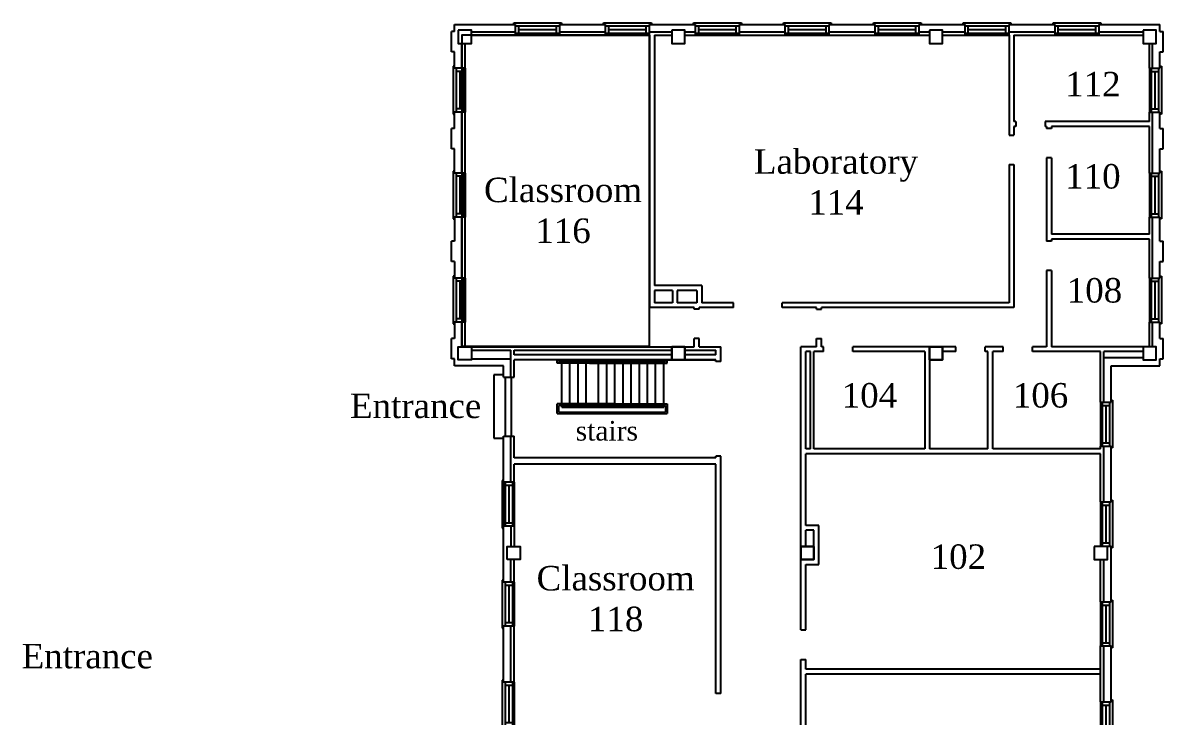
# Model space of a CAD drawing. Extents: x 214 to 3024, y 95 to 2621.
# Drawn here: x 1300 to 2698, y 1771 to 2621 of the extents above; entities that cross this region are included whole.
import ezdxf

# ---------------------------------------------------------------- set-up
doc = ezdxf.new("R2010")
doc.units = 0
doc.header["$LTSCALE"] = 40
doc.header["$MEASUREMENT"] = 0
doc.layers.get('0').update_dxf_attribs({"linetype": 'CONTINUOUS'})
for name, color, linetype in [('A-FLOR-STRS', 1, 'CONTINUOUS'), ('A-GLAZ', 4, 'CONTINUOUS'), ('A-STRS-RAIL', 1, 'CONTINUOUS'), ('A-WALL', 14, 'CONTINUOUS'), ('S-COLS', 7, 'CONTINUOUS')]:
    doc.layers.add(name, color=color, linetype=linetype)
doc.styles.add('SIMPLEX', font='simplex', dxfattribs={"height": 23})

# ---------------------------------------------------------------- blocks, each defined once
blk = doc.blocks.new('WDO')
at = {"layer": 'A-GLAZ'}
for p, q in [((2681.4, 408.1), (2681.4, 462.1)), ((2683.6, 408.1), (2683.6, 462.1)), ((2692.6, 408.1), (2692.6, 462.1)), ((2696.3, 464.4), (2694.4, 464.4)), ((2696.3, 405.8), (2696.3, 464.4)), ((2683.6, 458.1), (2692.6, 458.1)), ((2688.1, 412.1), (2688.1, 458.1)), ((2683.6, 412.1), (2692.6, 412.1)), ((2694.4, 405.8), (2696.3, 405.8))]:
    blk.add_line(p, q, dxfattribs=at)
at = {"layer": 'A-WALL'}
for p, q in [((2681.4, 462.1), (2694.4, 462.1)), ((2681.4, 408.1), (2694.4, 408.1))]:
    blk.add_line(p, q, dxfattribs=at)

msp = doc.modelspace()

# ---------------------------------------------------------------- linework, layer by layer
msp.add_lwpolyline([(2068.4, 2605.7), (1838.4, 2605.7), (1838.4, 2224.2), (2068.4, 2224.2)], close=True)
at = {"layer": 'A-FLOR-STRS'}
for p, q in [((1960.8, 2149.5), (1960.8, 2207.5)), ((1970.8, 2149.5), (1970.8, 2207.5)), ((1980.8, 2149.5), (1980.8, 2207.5)), ((1990.8, 2149.5), (1990.8, 2207.5)), ((2005.9, 2149.5), (2005.9, 2207.5)), ((2015.9, 2149.5), (2015.9, 2207.5)), ((2025.9, 2149.5), (2025.9, 2207.5)), ((2035.9, 2149.5), (2035.9, 2207.5)), ((2045.9, 2149.5), (2045.9, 2207.5)), ((2055.9, 2149.5), (2055.9, 2207.5)), ((2065.9, 2149.5), (2065.9, 2207.5)), ((2075.9, 2149.5), (2075.9, 2207.5)), ((2085.9, 2149.5), (2085.9, 2207.5)), ((1960.8, 2149.5), (2025.9, 2149.5)), ((2018.6, 2149.5), (2085.9, 2149.5))]:
    msp.add_line(p, q, dxfattribs=at)
at = {"layer": 'A-GLAZ'}
for p, q in [((1827.4, 2310.2), (1827.4, 2251.5)), ((1829.4, 2310.2), (1827.4, 2310.2)), ((1831.2, 2307.8), (1831.2, 2253.8)), ((1840.2, 2307.8), (1840.2, 2253.8)), ((1842.4, 2307.8), (1842.4, 2253.8)), ((2681.4, 2307.8), (2681.4, 2253.8)), ((2683.6, 2307.8), (2683.6, 2253.8)), ((2692.6, 2307.8), (2692.6, 2253.8)), ((2694.4, 2310.2), (2696.3, 2310.2)), ((2696.3, 2310.2), (2696.3, 2251.5)), ((1840.2, 2303.8), (1831.2, 2303.8)), ((1835.7, 2303.8), (1835.7, 2257.8)), ((2683.6, 2303.8), (2692.6, 2303.8)), ((2688.1, 2303.8), (2688.1, 2257.8)), ((1840.2, 2257.8), (1831.2, 2257.8)), ((2683.6, 2257.8), (2692.6, 2257.8)), ((1827.4, 2251.5), (1829.4, 2251.5)), ((2696.3, 2251.5), (2694.4, 2251.5))]:
    msp.add_line(p, q, dxfattribs=at)
at = {"layer": 'A-STRS-RAIL'}
for p, q in [((1955, 2203.5), (1955, 2207.5)), ((2005.9, 2203.5), (1955, 2203.5)), ((1957, 2205.5), (1957, 2207.5)), ((2005.9, 2205.5), (1957, 2205.5)), ((1993.9, 2205.5), (2087.9, 2205.5)), ((1994.7, 2203.5), (2089.9, 2203.5)), ((2087.9, 2205.5), (2087.9, 2207.5)), ((2089.9, 2203.5), (2089.9, 2207.5)), ((2025.9, 2153.5), (1955, 2153.5)), ((1955, 2141.5), (1955, 2153.5)), ((1955, 2141.5), (2089.9, 2141.5)), ((2025.9, 2151.5), (1957, 2151.5)), ((1957, 2143.5), (1957, 2151.5)), ((1957, 2143.5), (2087.9, 2143.5)), ((2017.2, 2153.5), (2089.9, 2153.5)), ((2017.7, 2151.5), (2087.9, 2151.5)), ((2087.9, 2151.5), (2087.9, 2143.5)), ((2089.9, 2153.5), (2089.9, 2141.5))]:
    msp.add_line(p, q, dxfattribs=at)
at = {"layer": 'A-WALL'}
for p, q in [((1829.4, 2618.7), (1904.1, 2618.7)), ((1829.4, 2610.2), (1829.4, 2618.7)), ((1958.1, 2618.7), (2014.4, 2618.7)), ((2068.4, 2618.7), (2124.6, 2618.7)), ((2178.6, 2618.7), (2234.9, 2618.7)), ((2288.9, 2618.7), (2345.1, 2618.7)), ((2399.1, 2618.7), (2455.4, 2618.7)), ((2509.4, 2618.7), (2565.6, 2618.7)), ((2619.6, 2618.7), (2694.4, 2618.7)), ((2694.4, 2610.2), (2694.4, 2618.7)), ((1825.4, 2585.2), (1825.4, 2610.2)), ((1829.4, 2610.2), (1825.4, 2610.2)), ((1849.9, 2609.7), (1904.1, 2609.7)), ((1849.9, 2605.7), (1904.1, 2605.7)), ((1958.1, 2609.7), (2014.4, 2609.7)), ((1958.1, 2605.7), (2014.4, 2605.7)), ((2068.4, 2609.7), (2095.9, 2609.7)), ((2068.4, 2605.7), (2068.4, 2271.5)), ((2074.4, 2605.7), (2074.4, 2298.5)), ((2074.4, 2605.7), (2095.9, 2605.7)), ((2111.9, 2609.7), (2124.6, 2609.7)), ((2111.9, 2605.7), (2124.6, 2605.7)), ((2178.6, 2609.7), (2234.9, 2609.7)), ((2178.6, 2605.7), (2234.9, 2605.7)), ((2288.9, 2609.7), (2345.1, 2609.7)), ((2288.9, 2605.7), (2345.1, 2605.7)), ((2399.1, 2609.7), (2411, 2609.7)), ((2399.1, 2605.7), (2411, 2605.7)), ((2429, 2609.7), (2455.4, 2609.7)), ((2429, 2605.7), (2455.4, 2605.7)), ((2509.4, 2609.7), (2565.6, 2609.7)), ((2509.4, 2605.7), (2509.4, 2482.9)), ((2515.4, 2605.7), (2515.4, 2499.5)), ((2515.4, 2605.7), (2565.6, 2605.7)), ((2619.6, 2609.7), (2673.9, 2609.7)), ((2619.6, 2605.7), (2673.9, 2605.7)), ((2694.4, 2610.2), (2698.4, 2610.2)), ((2698.4, 2585.2), (2698.4, 2610.2)), ((1838.4, 2565.1), (1838.4, 2594.7)), ((1842.4, 2565.1), (1842.4, 2594.7)), ((2681.4, 2565.1), (2681.4, 2595.5)), ((2685.4, 2565.1), (2685.4, 2595.5)), ((1829.4, 2585.2), (1825.4, 2585.2)), ((1829.4, 2565.1), (1829.4, 2585.2)), ((2694.4, 2585.2), (2698.4, 2585.2)), ((2694.4, 2565.1), (2694.4, 2585.2)), ((1829.4, 2491), (1829.4, 2511.1)), ((1838.4, 2436.5), (1838.4, 2511.1)), ((1842.4, 2436.5), (1842.4, 2511.1)), ((2681.4, 2499.5), (2681.4, 2511.1)), ((2685.4, 2436.5), (2685.4, 2511.1)), ((2694.4, 2491), (2694.4, 2511.1)), ((1829.4, 2491), (1825.4, 2491)), ((1825.4, 2466), (1825.4, 2491)), ((2517.6, 2499.5), (2515.4, 2499.5)), ((2517.6, 2493.5), (2515.4, 2493.5)), ((2515.4, 2493.5), (2515.4, 2482.9)), ((2517.6, 2499.5), (2517.6, 2493.5)), ((2681.4, 2499.5), (2553.6, 2499.5)), ((2553.6, 2499.5), (2553.6, 2493.5)), ((2555.4, 2493.5), (2553.6, 2493.5)), ((2555.4, 2493.5), (2555.4, 2491)), ((2561.4, 2491), (2555.4, 2491)), ((2681.4, 2493.5), (2561.4, 2493.5)), ((2561.4, 2493.5), (2561.4, 2491)), ((2681.4, 2436.5), (2681.4, 2493.5)), ((2694.4, 2491), (2698.4, 2491)), ((2698.4, 2466), (2698.4, 2491)), ((2509.4, 2482.9), (2515.4, 2482.9)), ((1829.4, 2466), (1825.4, 2466)), ((1829.4, 2436.5), (1829.4, 2466)), ((2694.4, 2436.5), (2694.4, 2466)), ((2694.4, 2466), (2698.4, 2466)), ((2555.4, 2455), (2555.4, 2352.9)), ((2561.4, 2455), (2555.4, 2455)), ((2561.4, 2455), (2561.4, 2361.5)), ((2509.4, 2446.9), (2509.4, 2277.5)), ((2509.4, 2446.9), (2515.4, 2446.9)), ((2515.4, 2446.9), (2515.4, 2271.5)), ((1829.4, 2382.5), (1829.4, 2353)), ((1838.4, 2307.8), (1838.4, 2382.5)), ((1842.4, 2307.8), (1842.4, 2382.5)), ((2681.4, 2361.5), (2681.4, 2382.5)), ((2685.4, 2307.8), (2685.4, 2382.5)), ((2694.4, 2353), (2694.4, 2382.5)), ((1825.4, 2328), (1825.4, 2353)), ((1829.4, 2353), (1825.4, 2353)), ((2561.4, 2352.9), (2555.4, 2352.9)), ((2681.4, 2361.5), (2561.4, 2361.5)), ((2681.4, 2355.5), (2561.4, 2355.5)), ((2561.4, 2355.5), (2561.4, 2352.9)), ((2681.4, 2307.8), (2681.4, 2355.5)), ((2694.4, 2353), (2698.4, 2353)), ((2698.4, 2328), (2698.4, 2353)), ((1829.4, 2328), (1825.4, 2328)), ((1829.4, 2328), (1829.4, 2307.8)), ((2694.4, 2328), (2698.4, 2328)), ((2694.4, 2307.8), (2694.4, 2328)), ((1842.4, 2307.8), (1829.4, 2307.8)), ((2555.4, 2316.9), (2555.4, 2223.5)), ((2561.4, 2316.9), (2555.4, 2316.9)), ((2561.4, 2316.9), (2561.4, 2223.5)), ((2681.4, 2307.8), (2694.4, 2307.8)), ((2132.4, 2298.5), (2074.4, 2298.5)), ((2132.4, 2298.5), (2132.4, 2277.5)), ((2096.4, 2292.5), (2074.4, 2292.5)), ((2074.4, 2292.5), (2074.4, 2277.5)), ((2096.4, 2292.5), (2096.4, 2277.5)), ((2126.4, 2292.5), (2102.4, 2292.5)), ((2102.4, 2292.5), (2102.4, 2277.5)), ((2126.4, 2292.5), (2126.4, 2277.5)), ((2123.1, 2271.5), (2068.4, 2271.5)), ((2096.4, 2277.5), (2074.4, 2277.5)), ((2126.4, 2277.5), (2102.4, 2277.5)), ((2123.1, 2269.6), (2123.1, 2271.5)), ((2129.1, 2269.6), (2123.1, 2269.6)), ((2171.2, 2271.5), (2129.1, 2271.5)), ((2129.1, 2269.6), (2129.1, 2271.5)), ((2171.2, 2277.5), (2132.4, 2277.5)), ((2171.2, 2271.5), (2171.2, 2277.5)), ((2509.4, 2277.5), (2231.2, 2277.5)), ((2231.2, 2271.5), (2231.2, 2277.5)), ((2273.2, 2271.5), (2231.2, 2271.5)), ((2273.2, 2269.6), (2273.2, 2271.5)), ((2273.2, 2269.6), (2279.2, 2269.6)), ((2515.4, 2271.5), (2279.2, 2271.5)), ((2279.2, 2269.6), (2279.2, 2271.5)), ((1829.4, 2253.8), (1829.4, 2233.7)), ((1842.4, 2253.8), (1829.4, 2253.8)), ((1838.4, 2224.2), (1838.4, 2253.8)), ((1842.4, 2224.2), (1842.4, 2253.8)), ((2681.4, 2224.2), (2681.4, 2253.8)), ((2681.4, 2253.8), (2694.4, 2253.8)), ((2685.4, 2224.2), (2685.4, 2253.8)), ((2694.4, 2233.7), (2694.4, 2253.8)), ((1825.4, 2208.7), (1825.4, 2233.7)), ((1829.4, 2233.7), (1825.4, 2233.7)), ((2129.1, 2233.6), (2123.1, 2233.6)), ((2123.1, 2223.5), (2123.1, 2233.6)), ((2129.1, 2223.5), (2129.1, 2233.6)), ((2273.2, 2233.6), (2279.2, 2233.6)), ((2273.2, 2223.5), (2273.2, 2233.6)), ((2279.2, 2223.5), (2279.2, 2233.6)), ((2694.4, 2233.7), (2698.4, 2233.7)), ((2698.4, 2208.7), (2698.4, 2233.7)), ((1849.9, 2223.5), (2123.1, 2223.5)), ((1849.9, 2219.5), (1898.4, 2219.5)), ((1849.9, 2219.5), (1898.4, 2219.5)), ((1898.4, 2186.1), (1898.4, 2219.5)), ((1902.4, 2219.5), (2095.9, 2219.5)), ((1902.4, 2213.5), (1902.4, 2219.5)), ((2095.9, 2213.5), (1902.4, 2213.5)), ((2111.9, 2219.5), (2149.9, 2219.5)), ((2149.9, 2213.5), (2111.9, 2213.5)), ((2129.1, 2223.5), (2155.9, 2223.5)), ((2149.9, 2213.5), (2149.9, 2219.5)), ((2155.9, 2207.5), (2155.9, 2223.5)), ((2253.9, 1876.3), (2253.9, 2223.5)), ((2273.2, 2223.5), (2253.9, 2223.5)), ((2259.9, 2098.2), (2259.9, 2217.5)), ((2265.9, 2217.5), (2259.9, 2217.5)), ((2265.9, 2098.2), (2265.9, 2217.5)), ((2269.9, 2098.2), (2269.9, 2217.5)), ((2281.9, 2217.5), (2269.9, 2217.5)), ((2281.9, 2223.5), (2279.2, 2223.5)), ((2281.9, 2217.5), (2281.9, 2223.5)), ((2444.2, 2223.5), (2317.9, 2223.5)), ((2317.9, 2217.5), (2317.9, 2223.5)), ((2405.9, 2217.5), (2317.9, 2217.5)), ((2405.9, 2217.5), (2405.9, 2098.2)), ((2444.2, 2217.5), (2427.9, 2217.5)), ((2444.2, 2217.5), (2444.2, 2223.5)), ((2502.3, 2223.5), (2480.2, 2223.5)), ((2480.2, 2217.5), (2480.2, 2223.5)), ((2483.4, 2217.5), (2480.2, 2217.5)), ((2483.4, 2098.2), (2483.4, 2217.5)), ((2489.4, 2098.2), (2489.4, 2217.5)), ((2502.3, 2217.5), (2489.4, 2217.5)), ((2502.3, 2217.5), (2502.3, 2223.5)), ((2538.3, 2217.5), (2538.3, 2223.5)), ((2555.4, 2223.5), (2538.3, 2223.5)), ((2621.4, 2217.5), (2538.3, 2217.5)), ((2673.9, 2223.5), (2561.4, 2223.5)), ((2621.4, 2155.7), (2621.4, 2217.5)), ((2673.9, 2217.5), (2625.4, 2217.5)), ((2625.4, 2155.7), (2625.4, 2217.5)), ((2625.4, 2210.2), (2673.9, 2210.2)), ((1829.4, 2208.7), (1825.4, 2208.7)), ((1829.4, 2200.2), (1829.4, 2208.7)), ((1889.4, 2200.2), (1829.4, 2200.2)), ((1898.4, 2208.2), (1849.9, 2208.2)), ((1889.4, 2186.1), (1889.4, 2200.2)), ((2149.9, 2207.5), (1902.4, 2207.5)), ((1902.4, 2186.1), (1902.4, 2207.5)), ((1956.3, 2207.5), (2149.9, 2207.5)), ((2149.9, 2205.3), (2149.9, 2207.5)), ((2155.9, 2205.3), (2149.9, 2205.3)), ((2155.9, 2205.3), (2155.9, 2207.5)), ((2411.9, 2207.5), (2411.9, 2098.2)), ((2634.4, 2200.2), (2694.4, 2200.2)), ((2634.4, 2155.7), (2634.4, 2200.2)), ((2694.4, 2200.2), (2694.4, 2208.7)), ((2694.4, 2208.7), (2698.4, 2208.7)), ((1877.4, 2188.9), (1877.4, 2111.3)), ((1889.4, 2188.9), (1877.4, 2188.9)), ((1889.4, 2186.1), (1902.4, 2186.1)), ((1891.6, 2114.1), (1891.6, 2186.1)), ((1899.3, 2114.1), (1899.3, 2186.1)), ((1889.4, 1934.9), (1889.4, 2114.1)), ((1889.4, 2114.1), (1902.4, 2114.1)), ((1898.4, 2057.4), (1898.4, 2114.1)), ((1902.4, 2087.5), (1902.4, 2114.1)), ((1877.4, 2111.3), (1889.4, 2111.3)), ((2265.9, 2098.2), (2259.9, 2098.2)), ((2405.9, 2098.2), (2269.9, 2098.2)), ((2483.4, 2098.2), (2411.9, 2098.2)), ((2621.4, 2098.2), (2489.4, 2098.2)), ((2621.4, 2098.2), (2621.4, 2101.7)), ((2625.4, 2033.2), (2625.4, 2101.7)), ((2634.4, 2033.2), (2634.4, 2101.7)), ((2149.9, 2087.5), (1902.4, 2087.5)), ((2155.9, 2089.5), (2149.9, 2089.5)), ((2149.9, 2087.3), (2149.9, 2089.5)), ((2155.9, 2087.3), (2155.9, 2089.5)), ((2155.9, 1798.3), (2155.9, 2087.5)), ((2621.4, 2092.2), (2259.9, 2092.2)), ((2259.9, 2004.5), (2259.9, 2092.2)), ((2621.4, 2033.2), (2621.4, 2092.2)), ((2149.9, 2079.5), (1902.4, 2079.5)), ((1902.4, 2057.4), (1902.4, 2079.5)), ((2149.9, 1798.3), (2149.9, 2079.5)), ((1898.4, 2003.4), (1898.4, 1978.5)), ((1902.4, 2003.4), (1902.4, 1978.5)), ((2275.9, 2004.5), (2259.9, 2004.5)), ((2275.9, 1956.5), (2275.9, 2004.5)), ((2259.9, 1978.5), (2259.9, 1998.5)), ((2269.9, 1998.5), (2259.9, 1998.5)), ((2269.9, 1962.5), (2269.9, 1998.5)), ((2621.4, 1978.5), (2621.4, 1979.2)), ((2625.4, 1978.5), (2625.4, 1979.2)), ((2634.4, 1910.7), (2634.4, 1979.2)), ((1898.4, 1934.9), (1898.4, 1962.5)), ((1902.4, 1934.9), (1902.4, 1962.5)), ((2259.9, 1962.5), (2269.9, 1962.5)), ((2621.4, 1910.7), (2621.4, 1962.5)), ((2625.4, 1910.7), (2625.4, 1962.5)), ((2259.9, 1876.3), (2259.9, 1956.5)), ((2259.9, 1956.5), (2275.9, 1956.5)), ((1889.4, 1812.4), (1889.4, 1880.9)), ((1898.4, 1812.4), (1898.4, 1880.9)), ((1902.4, 1812.4), (1902.4, 1880.9)), ((2253.9, 1876.3), (2259.9, 1876.3)), ((2621.4, 1788.2), (2621.4, 1856.7)), ((2625.4, 1788.2), (2625.4, 1856.7)), ((2634.4, 1788.2), (2634.4, 1856.7)), ((2253.9, 1539.1), (2253.9, 1840.3)), ((2253.9, 1840.3), (2259.9, 1840.3)), ((2259.9, 1828.2), (2259.9, 1840.3)), ((2621.4, 1828.2), (2259.9, 1828.2)), ((2621.4, 1822.2), (2259.9, 1822.2)), ((2259.9, 1733.5), (2259.9, 1822.2)), ((2155.9, 1798.3), (2149.9, 1798.3))]:
    msp.add_line(p, q, dxfattribs=at)
at = {"layer": 'S-COLS'}
for points in [[(1833.9, 2611.5), (1833.9, 2595.5), (1849.9, 2595.5), (1849.9, 2611.5), (1833.9, 2611.5)], [(2095.9, 2611.5), (2095.9, 2595.5), (2111.9, 2595.5), (2111.9, 2611.5), (2095.9, 2611.5)], [(2411.9, 2611.5), (2411.9, 2595.5), (2427.9, 2595.5), (2427.9, 2611.5), (2411.9, 2611.5)], [(2673.9, 2611.5), (2673.9, 2595.5), (2689.9, 2595.5), (2689.9, 2611.5), (2673.9, 2611.5)], [(1849.9, 2223.5), (1849.9, 2207.5), (1833.9, 2207.5), (1833.9, 2223.5), (1849.9, 2223.5)], [(2095.9, 2223.5), (2095.9, 2207.5), (2111.9, 2207.5), (2111.9, 2223.5), (2095.9, 2223.5)], [(2095.9, 2207.5), (2095.9, 2223.5), (2111.9, 2223.5), (2111.9, 2207.5), (2095.9, 2207.5)], [(2411.9, 2223.5), (2411.9, 2207.5), (2427.9, 2207.5), (2427.9, 2223.5), (2411.9, 2223.5)], [(2411.9, 2207.5), (2411.9, 2223.5), (2427.9, 2223.5), (2427.9, 2207.5), (2411.9, 2207.5)], [(2673.9, 2223.5), (2673.9, 2207.5), (2689.9, 2207.5), (2689.9, 2223.5), (2673.9, 2223.5)], [(1893.9, 1962.5), (1893.9, 1978.5), (1909.9, 1978.5), (1909.9, 1962.5), (1893.9, 1962.5)], [(2253.9, 1978.5), (2253.9, 1962.5), (2269.9, 1962.5), (2269.9, 1978.5), (2253.9, 1978.5)], [(2253.9, 1962.5), (2253.9, 1978.5), (2269.9, 1978.5), (2269.9, 1962.5), (2253.9, 1962.5)], [(2613.9, 1978.5), (2613.9, 1962.5), (2629.9, 1962.5), (2629.9, 1978.5), (2613.9, 1978.5)]]:
    msp.add_lwpolyline(points, dxfattribs=at)

# ---------------------------------------------------------------- block references
at = {"layer": 'A-GLAZ', "xscale": -1}
for p, rotation in [((1496.1, -75.7), 270), ((1606.3, -75.7), 270), ((1716.6, -75.7), 270), ((1826.8, -75.7), 270), ((1937.1, -75.7), 270), ((2047.3, -75.7), 270), ((2157.6, -75.7), 270), ((0, 2973.2), 180), ((0, 2844.6), 180), ((-60, 2563.8), 180), ((-60, 2441.3), 180), ((-60, 2318.8), 180), ((-60, 2196.3), 180)]:
    msp.add_blockref('WDO', p, dxfattribs=dict(at, rotation=rotation))
at = {"layer": 'A-GLAZ', "rotation": 180}
for p in [(4523.8, 2973.2), (4523.8, 2844.6), (4583.8, 2465.5), (4583.8, 2343), (4583.8, 2220.5)]:
    msp.add_blockref('WDO', p, dxfattribs=at)

# ---------------------------------------------------------------- texts
at = {"style": 'SIMPLEX'}
for s, insert, char_height, width, attachment_point in [('{\\fTimes New Roman|b0|i0|c0|p18;112}', (2612.2, 2560.5), 30, 330, 2), ('{\\fTimes New Roman|b0|i0|c0|p18;Laboratory\\P114}', (2297.1, 2465.6), 30, 330, 2), ('{\\fTimes New Roman|b0|i0|c0|p18;110}', (2612.2, 2447.5), 30, 330, 2), ('{\\fTimes New Roman|b0|i0|c0|p18;Classroom\\P116}', (1962.3, 2430.8), 30, 330, 2), ('{\\fTimes New Roman|b0|i0|c0|p18;108}', (2614.1, 2307.7), 30, 330, 2), ('{\\fTimes New Roman|b0|i0|c0|p18;104}', (2338.1, 2179), 30, 330, 2), ('{\\fTimes New Roman|b0|i0|c0|p18;106}', (2548, 2179), 30, 330, 2), ('{\\fTimes New Roman|b0|i0|c0|p18;Entrance}', (1781.6, 2166.1), 30, 330, 2), ('{\\fTimes New Roman|b0|i0|c0|p18;stairs}', (1977.8, 2132.5), 24, 251.266, 1), ('{\\fTimes New Roman|b0|i0|c0|p18;102}', (2447.2, 1981.2), 30, 330, 2), ('{\\fTimes New Roman|b0|i0|c0|p18;Classroom\\P118}', (2026.8, 1954.8), 30, 330, 2), ('{\\fTimes New Roman|b0|i0|c0|p18;Entrance}', (1378.9, 1859.3), 30, 330, 2)]:
    msp.add_mtext(s, dxfattribs=dict(at, insert=insert, char_height=char_height, width=width, attachment_point=attachment_point))

doc.saveas('drawing.dxf')
